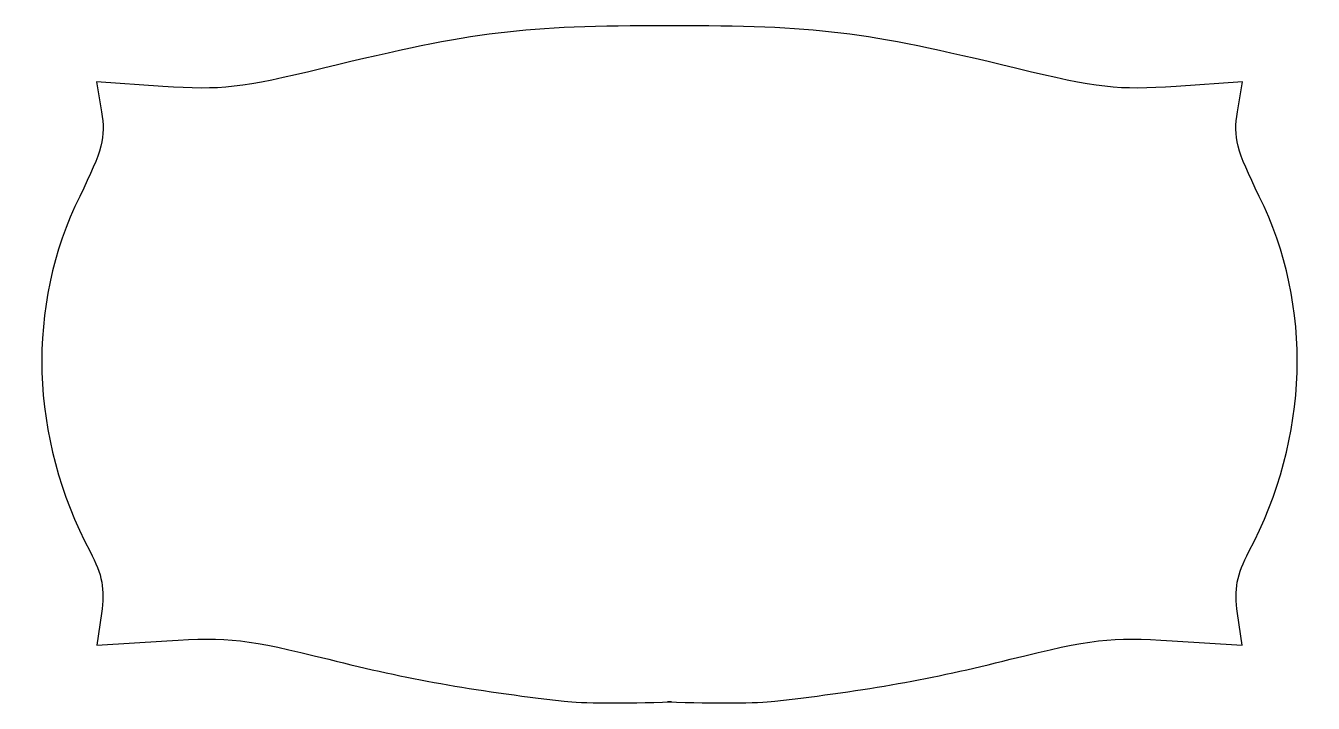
# Model space of a CAD drawing. Header units: centimetres. Extents: x -11.1 to 11.1, y -5.9 to 5.9.
import ezdxf

# ---------------------------------------------------------------- set-up
doc = ezdxf.new("R2010")
doc.units = ezdxf.units.CM
doc.header["$MEASUREMENT"] = 0
doc.layers.add('Camada 1', color=7, linetype='Continuous')

msp = doc.modelspace()

# ---------------------------------------------------------------- linework, layer by layer
at = {"layer": 'Camada 1'}
msp.add_open_spline([(0.03497, -5.84425), (-0.79445, -5.86685), (-1.52681, -5.86711), (-1.82227, -5.83242), (-1.82227, -5.83242), (-1.82227, -5.83242), (-1.82215, -5.83242), (-1.82215, -5.83242), (-1.82215, -5.83242), (-3.46892, -5.63896), (-4.5014, -5.45491), (-5.8965, -5.10577), (-5.8965, -5.10577), (-7.30107, -4.75432), (-7.62344, -4.71744), (-8.69537, -4.78557), (-8.69537, -4.78557), (-8.69537, -4.78557), (-9.90687, -4.86246), (-9.90687, -4.86246), (-9.90687, -4.86246), (-9.90687, -4.86246), (-9.82763, -4.31223), (-9.82763, -4.31223), (-9.82763, -4.31223), (-9.76699, -3.89138), (-9.81353, -3.63984), (-10.02564, -3.24149), (-10.02564, -3.24149), (-11.07141, -1.2777), (-11.13853, 1.0197), (-10.20524, 2.90838), (-10.20524, 2.90838), (-9.81255, 3.70329), (-9.7527, 3.93465), (-9.82665, 4.37227), (-9.82665, 4.37227), (-9.82665, 4.37227), (-9.91441, 4.89199), (-9.91441, 4.89199), (-9.91441, 4.89199), (-9.91441, 4.89199), (-8.76424, 4.81179), (-8.76424, 4.81179), (-8.76424, 4.81179), (-7.75901, 4.74175), (-7.40891, 4.78128), (-5.98712, 5.12574), (-5.98712, 5.12574), (-3.33864, 5.76735), (-2.56939, 5.86168), (0.00006, 5.86001), (0.00006, 5.86001), (2.56948, 5.86168), (3.33873, 5.76735), (5.98721, 5.12574), (5.98721, 5.12574), (7.409, 4.78128), (7.75905, 4.74175), (8.76433, 4.81179), (8.76433, 4.81179), (8.76433, 4.81179), (9.91453, 4.89199), (9.91453, 4.89199), (9.91453, 4.89199), (9.91453, 4.89199), (9.82669, 4.37227), (9.82669, 4.37227), (9.82669, 4.37227), (9.75271, 3.93465), (9.81259, 3.7033), (10.20536, 2.90838), (10.20536, 2.90838), (11.13857, 1.01973), (11.07145, -1.2777), (10.02576, -3.24149), (10.02576, -3.24149), (9.81362, -3.63985), (9.7671, -3.89139), (9.82775, -4.31223), (9.82775, -4.31223), (9.82775, -4.31223), (9.90691, -4.86246), (9.90691, -4.86246), (9.90691, -4.86246), (9.90691, -4.86246), (8.69549, -4.78557), (8.69549, -4.78557), (8.69549, -4.78557), (7.62348, -4.71744), (7.30114, -4.7543), (5.89662, -5.10577), (5.89662, -5.10577), (4.50152, -5.45491), (3.46904, -5.63896), (1.82227, -5.83242), (1.82227, -5.83242), (1.82227, -5.83242), (1.82241, -5.83242), (1.82241, -5.83242), (1.82241, -5.83242), (1.5269, -5.86713), (0.7945, -5.86687), (-0.03483, -5.84425), (-0.03483, -5.84425), (-0.03483, -5.84425), (0.03497, -5.84425), (0.03497, -5.84425)], degree=3, knots=[0, 0, 0, 0, 0.03571429, 0.03571429, 0.03571429, 0.03571429, 0.07142857, 0.07142857, 0.07142857, 0.07142857, 0.10714286, 0.10714286, 0.10714286, 0.10714286, 0.14285714, 0.14285714, 0.14285714, 0.14285714, 0.17857143, 0.17857143, 0.17857143, 0.17857143, 0.21428571, 0.21428571, 0.21428571, 0.21428571, 0.25, 0.25, 0.25, 0.25, 0.28571429, 0.28571429, 0.28571429, 0.28571429, 0.32142857, 0.32142857, 0.32142857, 0.32142857, 0.35714286, 0.35714286, 0.35714286, 0.35714286, 0.39285714, 0.39285714, 0.39285714, 0.39285714, 0.42857143, 0.42857143, 0.42857143, 0.42857143, 0.46428571, 0.46428571, 0.46428571, 0.46428571, 0.5, 0.5, 0.5, 0.5, 0.53571429, 0.53571429, 0.53571429, 0.53571429, 0.57142857, 0.57142857, 0.57142857, 0.57142857, 0.60714286, 0.60714286, 0.60714286, 0.60714286, 0.64285714, 0.64285714, 0.64285714, 0.64285714, 0.67857143, 0.67857143, 0.67857143, 0.67857143, 0.71428571, 0.71428571, 0.71428571, 0.71428571, 0.75, 0.75, 0.75, 0.75, 0.78571429, 0.78571429, 0.78571429, 0.78571429, 0.82142857, 0.82142857, 0.82142857, 0.82142857, 0.85714286, 0.85714286, 0.85714286, 0.85714286, 0.89285714, 0.89285714, 0.89285714, 0.89285714, 0.92857143, 0.92857143, 0.92857143, 0.92857143, 1, 1, 1, 1], dxfattribs=at)

doc.saveas('drawing.dxf')
